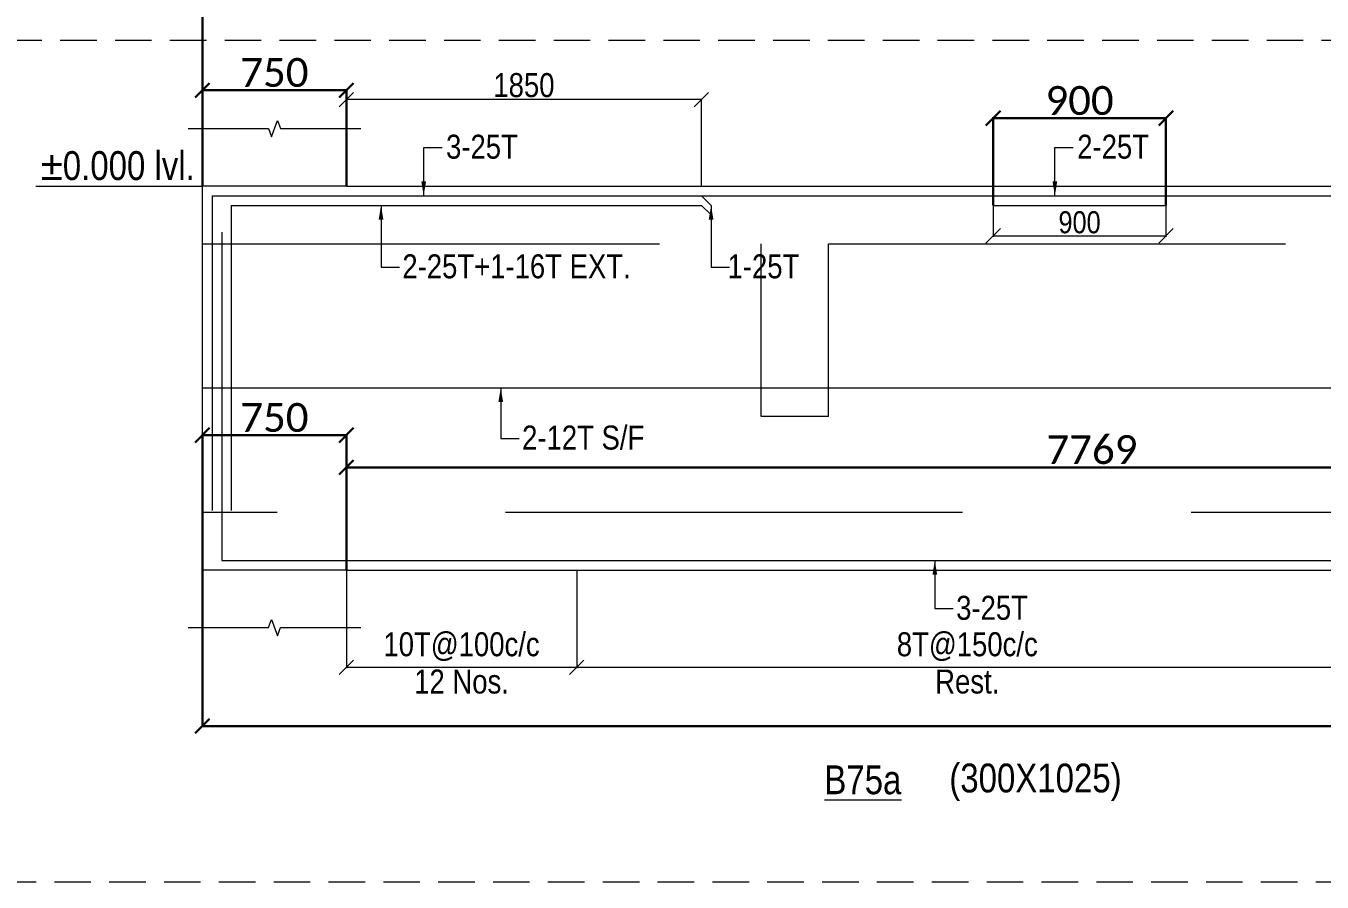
# Model space of a CAD drawing. Header units: millimetres. Extents: x 1112055 to 3390982, y -148532 to 766891.
# Drawn here: x 2982946 to 2996453, y -13678 to -4757 of the extents above; entities that cross this region are included whole.
import ezdxf
from ezdxf.enums import TextEntityAlignment as Align

# ---------------------------------------------------------------- set-up
doc = ezdxf.new("R2010")
doc.units = ezdxf.units.MM
doc.header["$PDMODE"] = 35
doc.header["$PDSIZE"] = -25
doc.linetypes.add('Hidden', pattern=[9.525, 6.35, -3.175])
for name, color, linetype, lineweight in [('B BEAM', 148, 'Continuous', 13), ('B BEAM IN LINE', 250, 'Continuous', 0), ('B STEEL', 34, 'Continuous', 15), ('B STEEL DIM', 216, 'Continuous', 13), ('B STEEL TEXT', 7, 'Continuous', 15), ('B STIRRUPS', 139, 'Continuous', 13), ('B-BEAM DOT', 251, 'Hidden', 9), ('B-BEAM NO', 215, 'Continuous', 18), ('B-COL', 1, 'Continuous', 35)]:
    doc.layers.add(name, color=color, linetype=linetype, lineweight=lineweight)
doc.layers.add('LEVEL-PLAN', color=12, linetype='Continuous')
doc.styles.add('Cali', font='calibri.ttf')
doc.styles.add('SWINC', font='swissc.ttf')
doc.dimstyles.new('BHOOMI', dxfattribs={"dimtxt": 230, "dimasz": 150, "dimexe": 10, "dimexo": 0, "dimgap": 25, "dimtad": 1, "dimdec": 0, "dimzin": 0, "dimdsep": 46, "dimtxsty": 'SWINC', "dimblk": 'OBLIQUE', "dimcen": 0.09, "dimclrd": 250, "dimclre": 250, "dimclrt": 256, "dimaunit": 1, "dimadec": 3, "dimazin": 0, "dimtfac": 1, "dimtdec": 0, "dimtofl": 0, "dimtmove": 1, "dimatfit": 3, "dimfxl": 100, "dimtolj": 1, "dimtzin": 0, "dimlwd": 9, "dimlwe": 5, "dimarcsym": 0})

# ---------------------------------------------------------------- blocks, each defined once
blk = doc.blocks.new('_Oblique')
at = {"color": 0, "linetype": 'ByBlock', "lineweight": -2}
blk.add_line((-0.5, -0.5), (0.5, 0.5), dxfattribs=at)
blk = doc.blocks.new('*D6219')
at = {"layer": 'B STIRRUPS', "color": 250, "lineweight": 0, "transparency": 16777216}
for p, q in [((2988686, -10426), (2988686, -11450)), ((2996826, -10426), (2996826, -11450)), ((2988686, -11440), (2996826, -11440))]:
    blk.add_line(p, q, dxfattribs=at)
at = {"layer": 'Defpoints', "color": 0, "lineweight": 40, "transparency": 16777216}
for p in [(2988686, -10426), (2996826, -10426), (2996826, -11440)]:
    blk.add_point(p, dxfattribs=at)
at = {"layer": 'B STIRRUPS', "color": 250, "lineweight": 0, "transparency": 16777216, "xscale": 150, "yscale": 150, "zscale": 150, "rotation": 180}
blk.add_blockref('_Oblique', (2988686, -11440), dxfattribs=at)
at = {"layer": 'B STIRRUPS', "color": 250, "lineweight": 0, "transparency": 16777216, "xscale": 150, "yscale": 150, "zscale": 150}
blk.add_blockref('_Oblique', (2996826, -11440), dxfattribs=at)
at = {"layer": 'B STIRRUPS', "transparency": 16777216, "char_height": 250, "attachment_point": 5, "style": 'SWINC'}
for s, insert in [('\\A1;8T@150c/c', (2992756, -11225)), ('Rest.', (2992756, -11590))]:
    blk.add_mtext(s, dxfattribs=dict(at, insert=insert))
blk = doc.blocks.new('*D6220')
at = {"layer": 'B STIRRUPS', "color": 250, "lineweight": 0, "transparency": 16777216}
for p, q in [((2986286, -10426), (2986286, -11450)), ((2988686, -10426), (2988686, -11450)), ((2986286, -11440), (2988686, -11440))]:
    blk.add_line(p, q, dxfattribs=at)
at = {"layer": 'Defpoints', "color": 0, "lineweight": 40, "transparency": 16777216}
for p in [(2986286, -10426), (2988686, -10426), (2988686, -11440)]:
    blk.add_point(p, dxfattribs=at)
at = {"layer": 'B STIRRUPS', "color": 250, "lineweight": 0, "transparency": 16777216, "xscale": 150, "yscale": 150, "zscale": 150, "rotation": 180}
blk.add_blockref('_Oblique', (2986286, -11440), dxfattribs=at)
at = {"layer": 'B STIRRUPS', "color": 250, "lineweight": 0, "transparency": 16777216, "xscale": 150, "yscale": 150, "zscale": 150}
blk.add_blockref('_Oblique', (2988686, -11440), dxfattribs=at)
at = {"layer": 'B STIRRUPS', "transparency": 16777216, "char_height": 250, "attachment_point": 5, "style": 'SWINC'}
for s, insert in [('\\A1;10T@100c/c', (2987486, -11225)), ('12 Nos.', (2987486, -11590))]:
    blk.add_mtext(s, dxfattribs=dict(at, insert=insert))
blk = doc.blocks.new('*D5889')
at = {"layer": 'B STEEL DIM', "lineweight": 5, "transparency": 16777216}
for p, q in [((2986286, -6426), (2986286, -5515)), ((2989986, -6426), (2989986, -5515))]:
    blk.add_line(p, q, dxfattribs=at)
at = {"layer": 'B STEEL DIM', "lineweight": 9, "transparency": 16777216}
blk.add_line((2989986, -5525), (2986286, -5525), dxfattribs=at)
at = {"layer": 'Defpoints', "color": 0, "lineweight": 40, "transparency": 16777216}
for p in [(2986286, -5525), (2986286, -6426), (2989986, -6426)]:
    blk.add_point(p, dxfattribs=at)
at = {"layer": 'B STEEL DIM', "lineweight": 9, "transparency": 16777216, "xscale": 150, "yscale": 150, "zscale": 150, "rotation": 180}
blk.add_blockref('_Oblique', (2986286, -5525), dxfattribs=at)
at = {"layer": 'B STEEL DIM', "lineweight": 9, "transparency": 16777216, "xscale": 150, "yscale": 150, "zscale": 150}
blk.add_blockref('_Oblique', (2989986, -5525), dxfattribs=at)
at = {"layer": 'B STEEL DIM', "transparency": 16777216, "insert": (2988136, -5375), "char_height": 250, "attachment_point": 5, "style": 'SWINC'}
blk.add_mtext('\\A1;1850', dxfattribs=at)
blk = doc.blocks.new('*D5894')
at = {"layer": 'B STEEL DIM', "lineweight": 5, "transparency": 16777216}
for p, q in [((2993026, -6627), (2993026, -6954)), ((2994826, -6627), (2994826, -6954))]:
    blk.add_line(p, q, dxfattribs=at)
at = {"layer": 'B STEEL DIM', "lineweight": 9, "transparency": 16777216}
blk.add_line((2993026, -6944), (2994826, -6944), dxfattribs=at)
at = {"layer": 'Defpoints', "color": 0, "lineweight": 40, "transparency": 16777216}
for p in [(2993026, -6627), (2994826, -6627), (2994826, -6944)]:
    blk.add_point(p, dxfattribs=at)
at = {"layer": 'B STEEL DIM', "lineweight": 9, "transparency": 16777216, "xscale": 150, "yscale": 150, "zscale": 150, "rotation": 180}
blk.add_blockref('_Oblique', (2993026, -6944), dxfattribs=at)
at = {"layer": 'B STEEL DIM', "lineweight": 9, "transparency": 16777216, "xscale": 150, "yscale": 150, "zscale": 150}
blk.add_blockref('_Oblique', (2994826, -6944), dxfattribs=at)
at = {"layer": 'B STEEL DIM', "transparency": 16777216, "insert": (2993926, -6804), "char_height": 230, "attachment_point": 5, "style": 'SWINC'}
blk.add_mtext('\\A1;900', dxfattribs=at)
blk = doc.blocks.new('*D6780')
at = {"layer": 'Defpoints', "color": 3, "linetype": 'Hidden', "lineweight": 30, "ltscale": 1000, "transparency": 16777216}
for p, q in [((2984786, -10426), (2984786, -12063)), ((3028886, -10426), (3028886, -12063))]:
    blk.add_line(p, q, dxfattribs=at)
at = {"layer": 'Defpoints', "color": 3, "lineweight": 30, "ltscale": 1000, "transparency": 16777216}
blk.add_line((2984786, -12053), (3028886, -12053), dxfattribs=at)
at = {"layer": 'Defpoints', "color": 0, "lineweight": 40, "transparency": 16777216}
for p in [(2984786, -10426), (3028886, -10426), (3028886, -12053)]:
    blk.add_point(p, dxfattribs=at)
at = {"layer": 'Defpoints', "color": 3, "lineweight": 30, "transparency": 16777216, "xscale": 150, "yscale": 150, "zscale": 150, "rotation": 180}
blk.add_blockref('_Oblique', (2984786, -12053), dxfattribs=at)
at = {"layer": 'Defpoints', "color": 3, "lineweight": 30, "transparency": 16777216, "xscale": 150, "yscale": 150, "zscale": 150}
blk.add_blockref('_Oblique', (3028886, -12053), dxfattribs=at)
at = {"layer": 'Defpoints', "color": 3, "lineweight": 50, "transparency": 16777216, "insert": (3006836, -11870), "char_height": 300, "attachment_point": 5, "style": 'Cali'}
blk.add_mtext('\\A1;22050', dxfattribs=at)
blk = doc.blocks.new('*D6781')
at = {"layer": 'Defpoints', "color": 3, "linetype": 'Hidden', "lineweight": 30, "ltscale": 1000, "transparency": 16777216}
for p, q in [((2984786, -10426), (2984786, -9011)), ((2986286, -10426), (2986286, -9011))]:
    blk.add_line(p, q, dxfattribs=at)
at = {"layer": 'Defpoints', "color": 3, "lineweight": 30, "ltscale": 1000, "transparency": 16777216}
blk.add_line((2984786, -9021), (2986286, -9021), dxfattribs=at)
at = {"layer": 'Defpoints', "color": 0, "lineweight": 40, "transparency": 16777216}
for p in [(2986286, -9021), (2984786, -10426), (2986286, -10426)]:
    blk.add_point(p, dxfattribs=at)
at = {"layer": 'Defpoints', "color": 3, "lineweight": 30, "transparency": 16777216, "xscale": 150, "yscale": 150, "zscale": 150, "rotation": 180}
blk.add_blockref('_Oblique', (2984786, -9021), dxfattribs=at)
at = {"layer": 'Defpoints', "color": 3, "lineweight": 30, "transparency": 16777216, "xscale": 150, "yscale": 150, "zscale": 150}
blk.add_blockref('_Oblique', (2986286, -9021), dxfattribs=at)
at = {"layer": 'Defpoints', "color": 3, "lineweight": 50, "transparency": 16777216, "insert": (2985536, -8838), "char_height": 300, "attachment_point": 5, "style": 'Cali'}
blk.add_mtext('\\A1;750', dxfattribs=at)
blk = doc.blocks.new('*D6782')
at = {"layer": 'Defpoints', "color": 3, "linetype": 'Hidden', "lineweight": 30, "ltscale": 1000, "transparency": 16777216}
for p, q in [((2986286, -10426), (2986286, -9347)), ((3001824, -10426), (3001824, -9347))]:
    blk.add_line(p, q, dxfattribs=at)
at = {"layer": 'Defpoints', "color": 3, "lineweight": 30, "ltscale": 1000, "transparency": 16777216}
blk.add_line((2986286, -9357), (3001824, -9357), dxfattribs=at)
at = {"layer": 'Defpoints', "color": 0, "lineweight": 40, "transparency": 16777216}
for p in [(3001824, -9357), (2986286, -10426), (3001824, -10426)]:
    blk.add_point(p, dxfattribs=at)
at = {"layer": 'Defpoints', "color": 3, "lineweight": 30, "transparency": 16777216, "xscale": 150, "yscale": 150, "zscale": 150, "rotation": 180}
blk.add_blockref('_Oblique', (2986286, -9357), dxfattribs=at)
at = {"layer": 'Defpoints', "color": 3, "lineweight": 30, "transparency": 16777216, "xscale": 150, "yscale": 150, "zscale": 150}
blk.add_blockref('_Oblique', (3001824, -9357), dxfattribs=at)
at = {"layer": 'Defpoints', "color": 3, "lineweight": 50, "transparency": 16777216, "insert": (2994055, -9173), "char_height": 300, "attachment_point": 5, "style": 'Cali'}
blk.add_mtext('\\A1;7769', dxfattribs=at)
blk = doc.blocks.new('*D6789')
at = {"layer": 'Defpoints', "color": 3, "linetype": 'Hidden', "lineweight": 30, "ltscale": 1000, "transparency": 16777216}
for p, q in [((2993026, -6626), (2993026, -5708)), ((2994826, -6626), (2994826, -5708))]:
    blk.add_line(p, q, dxfattribs=at)
at = {"layer": 'Defpoints', "color": 3, "lineweight": 30, "ltscale": 1000, "transparency": 16777216}
blk.add_line((2993026, -5718), (2994826, -5718), dxfattribs=at)
at = {"layer": 'Defpoints', "color": 0, "lineweight": 40, "transparency": 16777216}
for p in [(2994826, -5718), (2993026, -6626), (2994826, -6626)]:
    blk.add_point(p, dxfattribs=at)
at = {"layer": 'Defpoints', "color": 3, "lineweight": 30, "transparency": 16777216, "xscale": 150, "yscale": 150, "zscale": 150, "rotation": 180}
blk.add_blockref('_Oblique', (2993026, -5718), dxfattribs=at)
at = {"layer": 'Defpoints', "color": 3, "lineweight": 30, "transparency": 16777216, "xscale": 150, "yscale": 150, "zscale": 150}
blk.add_blockref('_Oblique', (2994826, -5718), dxfattribs=at)
at = {"layer": 'Defpoints', "color": 3, "lineweight": 50, "transparency": 16777216, "insert": (2993926, -5535), "char_height": 300, "attachment_point": 5, "style": 'Cali'}
blk.add_mtext('\\A1;900', dxfattribs=at)
blk = doc.blocks.new('*D6790')
at = {"layer": 'Defpoints', "color": 3, "linetype": 'Hidden', "lineweight": 30, "ltscale": 1000, "transparency": 16777216}
for p, q in [((2984786, -6426), (2984786, -5417)), ((2986286, -6426), (2986286, -5417))]:
    blk.add_line(p, q, dxfattribs=at)
at = {"layer": 'Defpoints', "color": 3, "lineweight": 30, "ltscale": 1000, "transparency": 16777216}
blk.add_line((2984786, -5427), (2986286, -5427), dxfattribs=at)
at = {"layer": 'Defpoints', "color": 0, "lineweight": 40, "transparency": 16777216}
for p in [(2986286, -5427), (2984786, -6426), (2986286, -6426)]:
    blk.add_point(p, dxfattribs=at)
at = {"layer": 'Defpoints', "color": 3, "lineweight": 30, "transparency": 16777216, "xscale": 150, "yscale": 150, "zscale": 150, "rotation": 180}
blk.add_blockref('_Oblique', (2984786, -5427), dxfattribs=at)
at = {"layer": 'Defpoints', "color": 3, "lineweight": 30, "transparency": 16777216, "xscale": 150, "yscale": 150, "zscale": 150}
blk.add_blockref('_Oblique', (2986286, -5427), dxfattribs=at)
at = {"layer": 'Defpoints', "color": 3, "lineweight": 50, "transparency": 16777216, "insert": (2985536, -5243), "char_height": 300, "attachment_point": 5, "style": 'Cali'}
blk.add_mtext('\\A1;750', dxfattribs=at)
blk = doc.blocks.new('*D6791')
at = {"layer": 'Defpoints', "color": 3, "linetype": 'Hidden', "lineweight": 30, "ltscale": 1000, "transparency": 16777216}
for p, q in [((2984786, -6426), (2984786, -4150)), ((3028886, -6426), (3028886, -4150))]:
    blk.add_line(p, q, dxfattribs=at)
at = {"layer": 'Defpoints', "color": 3, "lineweight": 30, "ltscale": 1000, "transparency": 16777216}
blk.add_line((2984786, -4160), (3028886, -4160), dxfattribs=at)
at = {"layer": 'Defpoints', "color": 0, "lineweight": 40, "transparency": 16777216}
for p in [(3028886, -4160), (2984786, -6426), (3028886, -6426)]:
    blk.add_point(p, dxfattribs=at)
at = {"layer": 'Defpoints', "color": 3, "lineweight": 30, "transparency": 16777216, "xscale": 150, "yscale": 150, "zscale": 150, "rotation": 180}
blk.add_blockref('_Oblique', (2984786, -4160), dxfattribs=at)
at = {"layer": 'Defpoints', "color": 3, "lineweight": 30, "transparency": 16777216, "xscale": 150, "yscale": 150, "zscale": 150}
blk.add_blockref('_Oblique', (3028886, -4160), dxfattribs=at)
at = {"layer": 'Defpoints', "color": 3, "lineweight": 50, "transparency": 16777216, "insert": (3006836, -3977), "char_height": 300, "attachment_point": 5, "style": 'Cali'}
blk.add_mtext('\\A1;22050', dxfattribs=at)

msp = doc.modelspace()

# ---------------------------------------------------------------- linework, layer by layer
at = {"layer": 'B BEAM'}
msp.add_line((2983048.2, -6426.3), (2984786.2, -6426.3), dxfattribs=at)
at = {"layer": 'B BEAM', "ltscale": 25}
for p, q in [((2984786.2, -10426.3), (2984786.2, -6426.3)), ((2986286.2, -6426.3, 0), (3001824.3, -6426.3, 0)), ((2986286.2, -10426.3, 0), (3001824.3, -10426.3, 0))]:
    msp.add_line(p, q, dxfattribs=at)
at = {"layer": 'B BEAM IN LINE', "color": 250, "linetype": 'Hidden', "lineweight": 0, "ltscale": 60, "elevation": 0}
msp.add_lwpolyline([(2982731.7, -4906.6), (3029915.1, -4906.6), (3029915.1, -13678.1), (2982731.7, -13678.1)], close=True, dxfattribs=at)
at = {"layer": 'B STEEL', "color": 34, "lineweight": 9, "ltscale": 25}
for p, q in [((2984886.2, -6526.3, 0), (3028786.2, -6526.3, 0)), ((2984886.2, -6526.3), (2984886.2, -9806)), ((2989986.2, -6526.3, 0), (2990086.2, -6626.3, 0)), ((2985086.2, -6626.3), (2985086.2, -9806)), ((2985086.2, -6626.3, 0), (2989986.2, -6626.3, 0)), ((2989986.2, -6626.3, 0), (2990086.2, -6726.3, 0)), ((2993026.2, -6626.3, 0), (2994826.2, -6626.3, 0)), ((2984986.2, -6905.5), (2984986.2, -10326.3)), ((2984786.2, -8526.3, 0), (3028786.2, -8526.3, 0)), ((2984986.2, -10326.3), (3028686.2, -10326.3))]:
    msp.add_line(p, q, dxfattribs=at)
at = {"layer": 'B-BEAM DOT', "linetype": 'Hidden', "ltscale": 750}
for p, q in [((2986286.2, -6426.3, 0), (2984786.2, -6426.3, 0)), ((2984786.2, -7026.3, 0), (2990608.3, -7026.3, 0)), ((2990608.3, -8826.4, 0), (2990608.3, -7026.3, 0)), ((2991308.3, -7026.3, 0), (3001824.3, -7026.3, 0)), ((2991308.3, -8826.3, 0), (2991308.3, -7026.3, 0)), ((2991308.3, -8826.4, 0), (2990608.3, -8826.4, 0)), ((3028426.2, -9826.3, 0), (2984786.2, -9826.3, 0)), ((2986286.2, -10426.3, 0), (2984786.2, -10426.3, 0))]:
    msp.add_line(p, q, dxfattribs=at)
at = {"layer": 'B-COL', "lineweight": 15, "ltscale": 25}
for p, q in [((2984786.2, -6426.3, 0), (2984786.2, -5826.3, 0)), ((2986286.2, -6426.3, 0), (2986286.2, -5826.3, 0)), ((2984786.2, -10426.3, 0), (2984786.2, -11026.3, 0)), ((2986286.2, -10426.3, 0), (2986286.2, -11026.3, 0))]:
    msp.add_line(p, q, dxfattribs=at)
at = {"layer": 'B-COL', "lineweight": 15, "ltscale": 25, "elevation": 0}
for points in [[(2984636.2, -5826.3), (2985473.7, -5826.3), (2985505, -5912.2), (2985567.5, -5740.5), (2985598.7, -5826.3), (2986436.2, -5826.3)], [(2984636.2, -11026.3), (2985473.7, -11026.3), (2985505, -10940.5), (2985567.5, -11112.2), (2985598.7, -11026.3), (2986436.2, -11026.3)]]:
    msp.add_lwpolyline(points, dxfattribs=at)

# ---------------------------------------------------------------- texts
at = {"layer": 'B STEEL TEXT', "style": 'SWINC'}
for s, p in [('3-25T', (2987324.3, -6139.9, 0)), ('2-25T', (2993901.7, -6139.9, 0)), ('2-25T+1-16T EXT.', (2986869.1, -7386.6, 0)), ('1-25T', (2990257.9, -7386.6, 0)), ('2-12T S/F', (2988117, -9171, 0)), ('3-25T', (2992640.2, -10945.1, 0))]:
    msp.add_text(s, height=250, dxfattribs=at).set_placement(p)
at = {"layer": 'B-BEAM NO', "ltscale": 25, "style": 'SWINC'}
for s, p in [('%%UB75a', (2991668.1, -12762.5, 0)), ('(300X1025)', (2993466.7, -12743.5, 0))]:
    msp.add_text(s, height=300, dxfattribs=at).set_placement(p, align=Align.CENTER)
at = {"layer": 'LEVEL-PLAN', "linetype": 'ByBlock', "ltscale": 800, "style": 'SWINC'}
msp.add_text('%%P0.000 lvl.', height=300, dxfattribs=at).set_placement((2983903.5, -6362.2, 0), align=Align.CENTER)

# ---------------------------------------------------------------- dimensions: what is measured, and where the dimension line sits
at = {"layer": 'B STEEL DIM'}
for base, p1, p2, override, picture, middle in [((2986286.2, -5524.5, 0), (2989986.2, -6426.3, 0), (2986286.2, -6426.3, 0), {"dimscale": 1, "dimtxt": 250, "dimlfac": 0.5, "dimtxsty": 'SWINC', "dimblk1": 'Oblique', "dimblk2": 'Oblique', "dimsah": 1, "dimclrd": 256, "dimclre": 256, "dimclrt": 256}, '*D5889', (2988136.2, -5374.5, 0)), ((2994826.2, -6944.4, 0), (2993026.2, -6627.3, 0), (2994826.2, -6627.3, 0), {"dimlfac": 0.5, "dimblk1": 'Oblique', "dimblk2": 'Oblique', "dimsah": 1, "dimclrd": 256, "dimclre": 256}, '*D5894', (2993926.2, -6804.4, 0))]:
    dim = msp.add_linear_dim(base=base, p1=p1, p2=p2, dimstyle='BHOOMI', override=override, dxfattribs=at)
    dim.commit()
    dim.dimension.update_dxf_attribs({"geometry": picture, "text_midpoint": middle})
at = {"layer": 'B STIRRUPS'}
for base, p1, p2, text, picture, middle in [((2988686.2, -11440.3), (2986286.2, -10426.3, 0), (2988686.2, -10426.3, 0), '10T@100c/c\\X 12 Nos. ', '*D6220', (2987486.2, -11440.3)), ((2996826.2, -11440.3), (2988686.2, -10426.3, 0), (2996826.2, -10426.3, 0), '8T@150c/c\\X Rest. ', '*D6219', (2992756.2, -11440.3))]:
    dim = msp.add_linear_dim(base=base, p1=p1, p2=p2, angle=180, text=text, dimstyle='BHOOMI', override={"dimscale": 1, "dimtxt": 250, "dimgap": 25, "dimlfac": 0.5, "dimtxsty": 'SWINC', "dimblk1": 'Oblique', "dimblk2": 'Oblique', "dimsah": 1, "dimlwd": 0, "dimlwe": 0}, dxfattribs=at)
    dim.commit()
    dim.dimension.update_dxf_attribs({"geometry": picture, "text_midpoint": middle})
at = {"layer": 'Defpoints', "color": 3, "lineweight": 50, "ltscale": 1000}
for base, p1, p2, picture, middle in [((3028886.2, -4160.4), (2984786.2, -6426.3, 0), (3028886.2, -6426.3, 0), '*D6791', (3006836.2, -3976.7)), ((2986286.2, -5426.7), (2984786.2, -6426.3, 0), (2986286.2, -6426.3, 0), '*D6790', (2985536.2, -5243)), ((2994826.2, -5718.4), (2993026.2, -6626.3, 0), (2994826.2, -6626.3, 0), '*D6789', (2993926.2, -5534.7)), ((2986286.2, -9021.2), (2984786.2, -10426.3, 0), (2986286.2, -10426.3, 0), '*D6781', (2985536.2, -8837.5)), ((3001824.3, -9356.6), (2986286.2, -10426.3, 0), (3001824.3, -10426.3, 0), '*D6782', (2994055.2, -9172.9)), ((3028886.2, -12053.4), (2984786.2, -10426.3, 0), (3028886.2, -10426.3, 0), '*D6780', (3006836.2, -11869.7))]:
    dim = msp.add_linear_dim(base=base, p1=p1, p2=p2, dimstyle='BHOOMI', override={"dimtxt": 300, "dimgap": 30, "dimlfac": 0.5, "dimtxsty": 'Cali', "dimblk1": 'Oblique', "dimblk2": 'Oblique', "dimsah": 1, "dimclrd": 3, "dimclre": 3, "dimclrt": 3, "dimlwd": 30, "dimlwe": 30}, dxfattribs=at)
    dim.commit()
    dim.dimension.update_dxf_attribs({"geometry": picture, "text_midpoint": middle})

# ---------------------------------------------------------------- leaders
at = {"layer": 'B STEEL TEXT'}
for points in [[(2987091.3, -6526.3, 0), (2987091.3, -6023.8, 0), (2987283.5, -6023.8, 0)], [(2993668.7, -6526.3, 0), (2993668.7, -6023.8, 0), (2993860.9, -6023.8, 0)], [(2986646.6, -6626.3, 0), (2986646.6, -7270.3, 0), (2986838.8, -7270.3, 0)], [(2990086.2, -6626.3, 0), (2990086.2, -7270.3, 0), (2990278.4, -7270.3, 0)], [(2987894.5, -8526.3, 0), (2987894.5, -9054.7, 0), (2988086.7, -9054.7, 0)], [(2992417.7, -10326.3, 0), (2992417.7, -10828.9, 0), (2992609.9, -10828.9, 0)]]:
    msp.add_leader(points, dimstyle='BHOOMI', override={"dimtad": 0, "dimclrd": 256, "dimlwd": 0}, dxfattribs=at)

doc.saveas('drawing.dxf')
